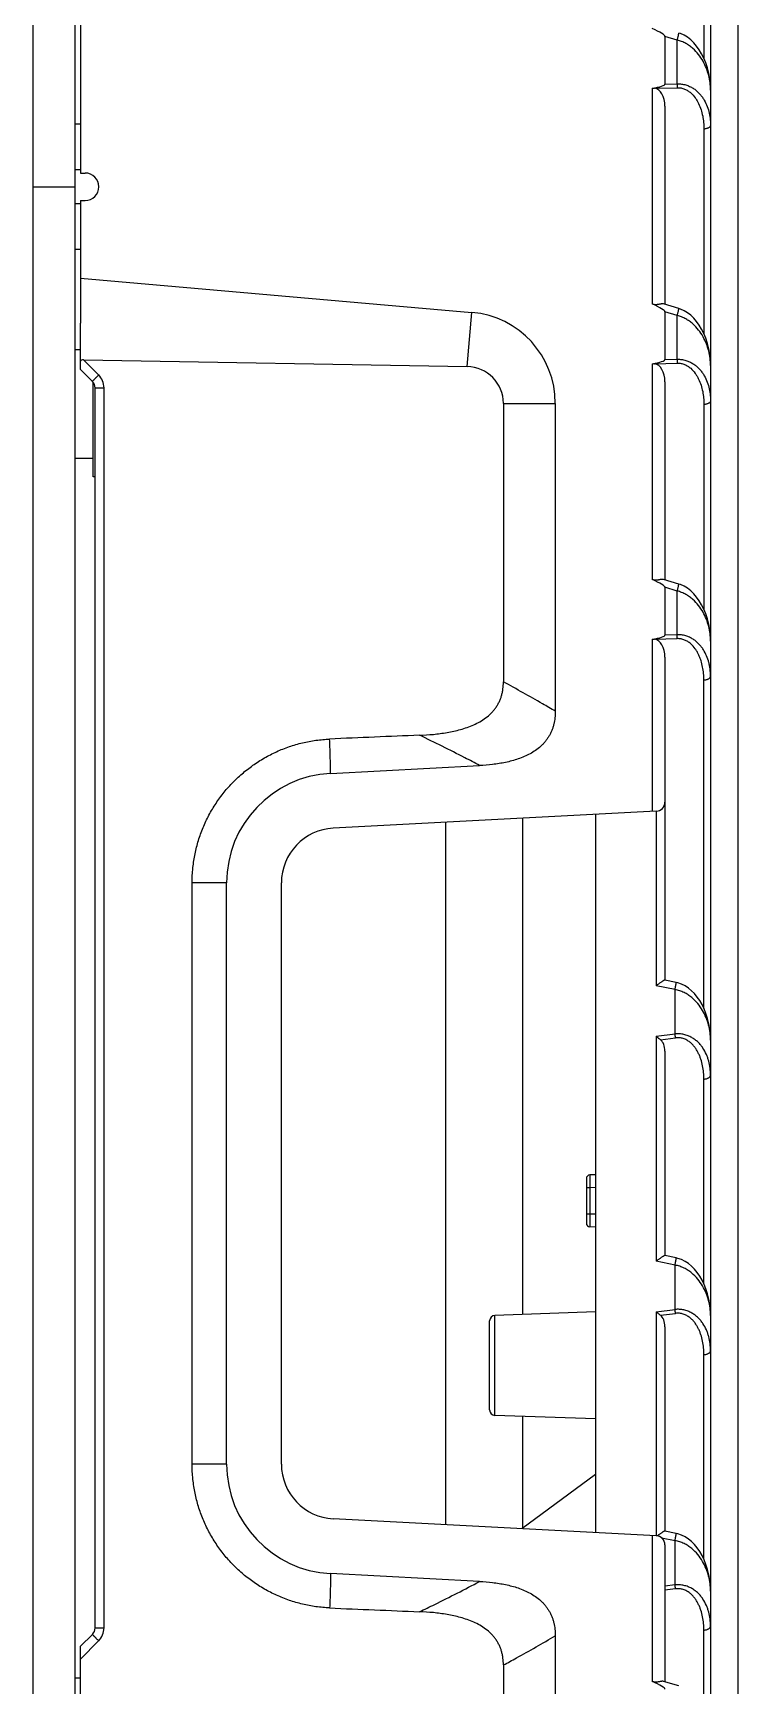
# Model space of a CAD drawing. Header units: millimetres. Extents: x 562 to 17351, y 2396 to 6995.
# Drawn here: x 2185.1 to 2223.7, y 3594.7 to 3685.1 of the extents above; entities that cross this region are included whole.
import ezdxf

# ---------------------------------------------------------------- set-up
doc = ezdxf.new("R2010")
doc.units = ezdxf.units.MM
doc.layers.add('02___PRT_ALL_AXES', color=7, linetype='Continuous')
doc.layers.add('_88746', color=7, linetype='Continuous')

msp = doc.modelspace()

# ---------------------------------------------------------------- linework, layer by layer
at = {"color": 7, "linetype": 'Continuous'}
for p, q in [((2185.132, 3676.704), (2185.132, 3845.454)), ((2187.432, 3676.704), (2187.432, 3845.454)), ((2223.732, 3806.66), (2223.732, 3546.748)), ((2222.232, 3802.594), (2222.232, 3538.921)), ((2221.867, 3693.61), (2221.867, 3683.735)), ((2187.732, 3686.704), (2187.732, 3677.454)), ((2220.407, 3684.73), (2219.732, 3684.933)), ((2219.732, 3684.933), (2219.732, 3682.321)), ((2220.407, 3682.338), (2220.407, 3684.73)), ((2219.732, 3682.321), (2220.407, 3682.338)), ((2219.032, 3682.091), (2219.032, 3670.287)), ((2219.166, 3682.093), (2220.407, 3682.124)), ((2219.732, 3681.106), (2219.732, 3670.264)), ((2187.732, 3680.134), (2187.432, 3680.134)), ((2221.867, 3679.86), (2221.867, 3668.659)), ((2187.732, 3677.634), (2187.432, 3677.634)), ((2187.732, 3677.454), (2187.982, 3677.454)), ((2185.132, 3676.704), (2187.432, 3676.704)), ((2187.732, 3675.954), (2187.732, 3669.234)), ((2187.732, 3675.954), (2187.982, 3675.954)), ((2187.732, 3671.704), (2209.168, 3669.828)), ((2208.908, 3666.86), (2209.168, 3669.828)), ((2220.487, 3670.038), (2219.657, 3670.287)), ((2220.407, 3669.655), (2219.732, 3669.857)), ((2219.732, 3669.857), (2219.732, 3667.246)), ((2220.407, 3667.263), (2220.407, 3669.655)), ((2187.732, 3666.704), (2187.732, 3667.774)), ((2187.893, 3667.237), (2208.908, 3666.86)), ((2188.726, 3666.404), (2187.893, 3667.237)), ((2219.032, 3667.016), (2219.032, 3655.212)), ((2219.166, 3667.017), (2220.407, 3667.049)), ((2219.732, 3667.246), (2220.407, 3667.263)), ((2188.386, 3666.05), (2187.732, 3666.704)), ((2188.532, 3597.836), (2188.532, 3665.697)), ((2188.532, 3665.697), (2189.019, 3665.697)), ((2189.019, 3597.836), (2189.019, 3665.697)), ((2219.732, 3666.031), (2219.732, 3655.189)), ((2210.89, 3664.848), (2213.732, 3664.848)), ((2210.89, 3664.848), (2210.89, 3649.601)), ((2213.732, 3664.848), (2213.732, 3648)), ((2221.867, 3664.785), (2221.867, 3653.584)), ((2220.487, 3654.962), (2219.657, 3655.211)), ((2220.407, 3654.579), (2219.732, 3654.782)), ((2219.732, 3654.782), (2219.732, 3652.17)), ((2220.407, 3652.188), (2220.407, 3654.579)), ((2219.032, 3651.94), (2219.032, 3642.518)), ((2219.166, 3651.942), (2220.407, 3651.974)), ((2220.407, 3652.188), (2219.732, 3652.17)), ((2219.732, 3650.956), (2219.732, 3633.284)), ((2221.867, 3631.742), (2221.867, 3649.709)), ((2201.418, 3644.599), (2209.588, 3645.027)), ((2219.259, 3642.53), (2201.575, 3641.603)), ((2219.245, 3642.529), (2219.245, 3632.976)), ((2207.732, 3603.482), (2207.732, 3641.926)), ((2211.932, 3642.146), (2211.932, 3614.994)), ((2215.932, 3642.355), (2215.932, 3603.052)), ((2195.732, 3638.607), (2193.843, 3638.607)), ((2193.843, 3606.801), (2193.843, 3638.607)), ((2195.732, 3606.801), (2195.732, 3638.607)), ((2198.732, 3606.801), (2198.732, 3638.607)), ((2220.285, 3632.764), (2219.245, 3632.976)), ((2220.354, 3633.156), (2219.724, 3633.284)), ((2220.285, 3630.341), (2220.285, 3632.764)), ((2219.245, 3630.214), (2220.285, 3630.341)), ((2219.245, 3630.214), (2219.245, 3617.901)), ((2219.487, 3630.026), (2220.309, 3630.126)), ((2219.732, 3629.391), (2219.732, 3618.209)), ((2221.867, 3616.667), (2221.867, 3627.869)), ((2215.932, 3622.634), (2215.625, 3622.623)), ((2215.432, 3622.423), (2215.432, 3619.984)), ((2215.625, 3621.924), (2215.432, 3621.924)), ((2215.932, 3621.934), (2215.625, 3621.924)), ((2215.625, 3621.924), (2215.625, 3620.484)), ((2215.625, 3620.484), (2215.432, 3620.484)), ((2215.932, 3620.473), (2215.625, 3620.484)), ((2215.932, 3619.774), (2215.625, 3619.784)), ((2220.354, 3618.081), (2219.724, 3618.209)), ((2220.285, 3617.689), (2219.245, 3617.901)), ((2220.285, 3615.265), (2220.285, 3617.689)), ((2210.132, 3609.766), (2210.132, 3614.642)), ((2210.422, 3609.466), (2210.422, 3614.942)), ((2219.245, 3615.139), (2220.285, 3615.265)), ((2219.245, 3615.139), (2219.245, 3602.879)), ((2219.487, 3614.951), (2220.309, 3615.051)), ((2219.732, 3614.315), (2219.732, 3603.134)), ((2221.867, 3601.592), (2221.867, 3612.794)), ((2211.932, 3609.413), (2211.932, 3603.292)), ((2195.732, 3606.801), (2193.843, 3606.801)), ((2215.932, 3606.233), (2211.894, 3603.264)), ((2219.259, 3602.878), (2201.575, 3603.805)), ((2219.032, 3602.89), (2219.032, 3594.91)), ((2219.553, 3602.762), (2220.285, 3602.613)), ((2220.354, 3603.005), (2219.724, 3603.134)), ((2219.732, 3602.379), (2219.732, 3594.887)), ((2220.285, 3600.19), (2220.285, 3602.613)), ((2209.588, 3600.381), (2201.418, 3600.809)), ((2220.285, 3600.19), (2219.732, 3600.122)), ((2220.309, 3599.976), (2219.732, 3599.905)), ((2187.732, 3596.829), (2188.386, 3597.482)), ((2188.532, 3597.836), (2189.019, 3597.836)), ((2213.732, 3597.408), (2213.732, 3568.011)), ((2221.867, 3593.282), (2221.867, 3597.719)), ((2187.732, 3596.135), (2188.726, 3597.129)), ((2187.732, 3595.079), (2187.732, 3596.829)), ((2210.89, 3595.807), (2210.89, 3568.011)), ((2220.487, 3594.661), (2219.657, 3594.91))]:
    msp.add_line(p, q, dxfattribs=at)
for points in [[(2222.232, 3681.99), (2222.224, 3682.258), (2222.191, 3682.592), (2222.136, 3682.909), (2222.061, 3683.208), (2221.969, 3683.488), (2221.863, 3683.746), (2221.744, 3683.983), (2221.613, 3684.201), (2221.469, 3684.4), (2221.313, 3684.581), (2221.145, 3684.742), (2220.966, 3684.88), (2220.779, 3684.993), (2220.585, 3685.08), (2220.487, 3685.113)], [(2222.232, 3666.915), (2222.224, 3667.183), (2222.191, 3667.516), (2222.136, 3667.834), (2222.061, 3668.133), (2221.969, 3668.412), (2221.863, 3668.67), (2221.744, 3668.908), (2221.613, 3669.125), (2221.469, 3669.325), (2221.313, 3669.506), (2221.145, 3669.667), (2220.966, 3669.805), (2220.779, 3669.918), (2220.585, 3670.005), (2220.487, 3670.038)], [(2222.232, 3651.84), (2222.224, 3652.107), (2222.191, 3652.441), (2222.136, 3652.758), (2222.061, 3653.057), (2221.969, 3653.337), (2221.863, 3653.595), (2221.744, 3653.832), (2221.613, 3654.05), (2221.469, 3654.25), (2221.313, 3654.431), (2221.145, 3654.591), (2220.966, 3654.729), (2220.779, 3654.843), (2220.585, 3654.929), (2220.487, 3654.962)], [(2222.232, 3630), (2222.225, 3630.26), (2222.193, 3630.586), (2222.141, 3630.895), (2222.069, 3631.187), (2221.982, 3631.46), (2221.881, 3631.713), (2221.768, 3631.947), (2221.643, 3632.163), (2221.506, 3632.362), (2221.355, 3632.545), (2221.192, 3632.709), (2221.018, 3632.852), (2220.834, 3632.972), (2220.642, 3633.067), (2220.447, 3633.134), (2220.354, 3633.156)], [(2222.232, 3614.924), (2222.225, 3615.185), (2222.193, 3615.51), (2222.141, 3615.82), (2222.069, 3616.112), (2221.982, 3616.385), (2221.881, 3616.638), (2221.768, 3616.872), (2221.643, 3617.088), (2221.506, 3617.287), (2221.355, 3617.469), (2221.192, 3617.633), (2221.018, 3617.777), (2220.834, 3617.897), (2220.642, 3617.991), (2220.447, 3618.058), (2220.354, 3618.081)], [(2222.232, 3599.849), (2222.225, 3600.109), (2222.193, 3600.435), (2222.141, 3600.744), (2222.069, 3601.036), (2221.982, 3601.31), (2221.881, 3601.563), (2221.768, 3601.796), (2221.643, 3602.012), (2221.506, 3602.211), (2221.355, 3602.394), (2221.192, 3602.558), (2221.018, 3602.702), (2220.834, 3602.822), (2220.642, 3602.916), (2220.447, 3602.983), (2220.354, 3603.005)]]:
    msp.add_lwpolyline(points, dxfattribs=at)
for centre, radius, start, end in [((2187.982, 3676.704), 0.75, 270, 90), ((2208.732, 3664.848), 5, 0, 85), ((2188.032, 3665.697), 0.5, 0, 45.0005), ((2188.019, 3665.697), 1, 0.00003, 44.99997), ((2303.289, 1276.105), 2372.564, 92.343004, 92.461981), ((2201.732, 3638.607), 6, 93, 180), ((2219.232, 3643.029), 0.5, 273, 0), ((2201.732, 3638.607), 3, 93, 180), ((2207.11, 3628.731), 13.273, 6.03428, 6.96449), ((2215.632, 3622.423), 0.2, 92, 180), ((2215.632, 3619.984), 0.2, 180, 268), ((2210.432, 3614.642), 0.3, 92, 180), ((2207.11, 3613.656), 13.273, 6.03428, 6.96449), ((2210.432, 3609.766), 0.3, 180, 268), ((2201.732, 3606.801), 6, 180, 267), ((2201.732, 3606.801), 3, 180, 267), ((2219.232, 3602.379), 0.5, 0, 87), ((2207.11, 3598.58), 13.273, 6.03428, 6.96449), ((2301.375, 5923.696), 2326.917, 267.53686, 267.658171), ((2188.032, 3597.836), 0.5, 314.99958, 360), ((2188.019, 3597.836), 1, 315.00003, 359.99997)]:
    msp.add_arc(centre, radius, start, end, dxfattribs=at)
for centre, major_axis, ratio, start_param, end_param in [((2215.143, 3686.3), (4.588, -1.377), 0.083503, 0.025059, 0.58464), ((2215.143, 3682.205), (4.589, 0.117), 0.087128, -0.561803, -0.002222), ((2219.032, 3680.992), (0.119, 1.102), 0.625869, -1.399955, -0.020975), ((2215.143, 3671.224), (4.588, -1.377), 0.083503, 0.025059, 0.58464), ((2189.259, 3665.884), (1.512, -1.303), 0.239966, 2.860535, 3.196469), ((2215.143, 3667.13), (4.589, 0.117), 0.087128, -0.561803, -0.002222), ((2219.032, 3665.917), (0.119, 1.102), 0.625869, -1.399955, -0.020975), ((2208.872, 3664.848), (2.018, 0), 0.997597, 0, 1.552812), ((2215.143, 3656.149), (4.588, -1.377), 0.083503, 0.025059, 0.58464), ((2215.143, 3652.054), (-4.589, -0.117), 0.087128, 2.57979, 3.139371), ((2219.032, 3650.842), (0.119, 1.102), 0.625869, -1.399955, -0.020975), ((2219.232, 3629.309), (0.085, 0.787), 0.625869, -1.399955, -0.363294), ((2219.232, 3614.234), (0.085, 0.787), 0.625869, -1.399955, -0.363294), ((2215.143, 3595.847), (4.588, -1.377), 0.083503, 0.025059, 0.58464)]:
    msp.add_ellipse(centre, major_axis=major_axis, ratio=ratio, start_param=start_param, end_param=end_param, dxfattribs=at)
for points, knots in [([(2220.407, 3684.73), (2220.414, 3684.755), (2220.428, 3684.803), (2220.447, 3684.873), (2220.463, 3684.937), (2220.474, 3684.987), (2220.481, 3685.022), (2220.485, 3685.044), (2220.488, 3685.064), (2220.49, 3685.078), (2220.491, 3685.088), (2220.491, 3685.094), (2220.491, 3685.1), (2220.491, 3685.104), (2220.49, 3685.108), (2220.49, 3685.11), (2220.488, 3685.112), (2220.487, 3685.113), (2220.487, 3685.113)], [0, 0, 0, 0, 0.194087, 0.380069, 0.55108, 0.700836, 0.765999, 0.823888, 0.873984, 0.915878, 0.933647, 0.94926, 0.962709, 0.974003, 0.983177, 0.990338, 0.995744, 1, 1, 1, 1]), ([(2222.232, 3681.99), (2222.232, 3682.125), (2222.215, 3682.395), (2222.139, 3682.797), (2222.01, 3683.194), (2221.827, 3683.58), (2221.582, 3683.948), (2221.323, 3684.226), (2221.079, 3684.421), (2220.874, 3684.552), (2220.649, 3684.659), (2220.489, 3684.71), (2220.407, 3684.73)], [0, 0, 0, 0, 0.114157, 0.229711, 0.347349, 0.467857, 0.592213, 0.721633, 0.78874, 0.857568, 0.928087, 1, 1, 1, 1]), ([(2220.407, 3682.338), (2220.486, 3682.34), (2220.643, 3682.331), (2220.871, 3682.283), (2221.083, 3682.203), (2221.275, 3682.099), (2221.446, 3681.974), (2221.596, 3681.834), (2221.728, 3681.682), (2221.878, 3681.468), (2222.026, 3681.183), (2222.148, 3680.822), (2222.217, 3680.451), (2222.232, 3680.2), (2222.232, 3680.074)], [0, 0, 0, 0, 0.073456, 0.145212, 0.214736, 0.281927, 0.34698, 0.410217, 0.471982, 0.532592, 0.651272, 0.768029, 0.883995, 1, 1, 1, 1]), ([(2220.407, 3682.338), (2220.408, 3682.301), (2220.409, 3682.23), (2220.408, 3682.159), (2220.407, 3682.124)], [0, 0, 0, 0, 0.520636, 1, 1, 1, 1]), ([(2219.032, 3682.091), (2219.054, 3682.095), (2219.099, 3682.099), (2219.144, 3682.096), (2219.166, 3682.093)], [0, 0, 0, 0, 0.502289, 1, 1, 1, 1]), ([(2220.407, 3682.124), (2220.442, 3682.125), (2220.512, 3682.123), (2220.616, 3682.109), (2220.716, 3682.085), (2220.843, 3682.041), (2220.99, 3681.964), (2221.195, 3681.811), (2221.362, 3681.622), (2221.495, 3681.415), (2221.608, 3681.201), (2221.718, 3680.921), (2221.806, 3680.573), (2221.856, 3680.218), (2221.867, 3679.98), (2221.867, 3679.86)], [0, 0, 0, 0, 0.035465, 0.070586, 0.105244, 0.139388, 0.206036, 0.270837, 0.39625, 0.457756, 0.518712, 0.639533, 0.759696, 0.879732, 1, 1, 1, 1]), ([(2222.232, 3680.074), (2222.232, 3680.068), (2222.231, 3680.054), (2222.224, 3680.027), (2222.206, 3679.994), (2222.172, 3679.958), (2222.126, 3679.927), (2222.071, 3679.9), (2222.008, 3679.88), (2221.939, 3679.866), (2221.892, 3679.861), (2221.867, 3679.86)], [0, 0, 0, 0, 0.043528, 0.088011, 0.182534, 0.288572, 0.408214, 0.541346, 0.68628, 0.840327, 1, 1, 1, 1]), ([(2219.657, 3670.287), (2219.65, 3670.289), (2219.633, 3670.292), (2219.607, 3670.294), (2219.578, 3670.293), (2219.546, 3670.29), (2219.512, 3670.285), (2219.462, 3670.276), (2219.41, 3670.266), (2219.355, 3670.256), (2219.311, 3670.25), (2219.266, 3670.246), (2219.219, 3670.245), (2219.172, 3670.248), (2219.124, 3670.256), (2219.078, 3670.269), (2219.047, 3670.281), (2219.032, 3670.287)], [0, 0, 0, 0, 0.037591, 0.079247, 0.125256, 0.175576, 0.229964, 0.288092, 0.41412, 0.481311, 0.550851, 0.62244, 0.695798, 0.770592, 0.846505, 0.92311, 1, 1, 1, 1]), ([(2220.407, 3669.655), (2220.414, 3669.679), (2220.428, 3669.727), (2220.447, 3669.797), (2220.463, 3669.862), (2220.474, 3669.911), (2220.481, 3669.947), (2220.485, 3669.969), (2220.488, 3669.988), (2220.49, 3670.003), (2220.491, 3670.013), (2220.491, 3670.019), (2220.491, 3670.024), (2220.491, 3670.029), (2220.49, 3670.032), (2220.49, 3670.035), (2220.488, 3670.037), (2220.487, 3670.038), (2220.487, 3670.038)], [0, 0, 0, 0, 0.194087, 0.380069, 0.55108, 0.700836, 0.765999, 0.823888, 0.873984, 0.915878, 0.933647, 0.94926, 0.962709, 0.974003, 0.983177, 0.990338, 0.995744, 1, 1, 1, 1]), ([(2222.232, 3666.915), (2222.232, 3667.049), (2222.215, 3667.32), (2222.139, 3667.722), (2222.01, 3668.119), (2221.827, 3668.505), (2221.582, 3668.873), (2221.323, 3669.15), (2221.079, 3669.346), (2220.874, 3669.476), (2220.649, 3669.584), (2220.489, 3669.635), (2220.407, 3669.655)], [0, 0, 0, 0, 0.114157, 0.229711, 0.347349, 0.467857, 0.592213, 0.721633, 0.78874, 0.857568, 0.928087, 1, 1, 1, 1]), ([(2219.032, 3667.016), (2219.054, 3667.019), (2219.099, 3667.024), (2219.144, 3667.02), (2219.166, 3667.017)], [0, 0, 0, 0, 0.502289, 1, 1, 1, 1]), ([(2220.407, 3667.263), (2220.486, 3667.265), (2220.643, 3667.256), (2220.871, 3667.208), (2221.083, 3667.128), (2221.275, 3667.023), (2221.446, 3666.898), (2221.596, 3666.758), (2221.728, 3666.606), (2221.878, 3666.393), (2222.026, 3666.108), (2222.148, 3665.747), (2222.217, 3665.375), (2222.232, 3665.124), (2222.232, 3664.999)], [0, 0, 0, 0, 0.073456, 0.145212, 0.214736, 0.281927, 0.34698, 0.410217, 0.471982, 0.532592, 0.651272, 0.768029, 0.883995, 1, 1, 1, 1]), ([(2220.407, 3667.263), (2220.408, 3667.226), (2220.409, 3667.155), (2220.408, 3667.083), (2220.407, 3667.049)], [0, 0, 0, 0, 0.520636, 1, 1, 1, 1]), ([(2220.407, 3667.049), (2220.442, 3667.05), (2220.512, 3667.048), (2220.616, 3667.034), (2220.716, 3667.01), (2220.843, 3666.965), (2220.99, 3666.889), (2221.195, 3666.736), (2221.362, 3666.546), (2221.495, 3666.339), (2221.608, 3666.126), (2221.718, 3665.846), (2221.806, 3665.498), (2221.856, 3665.143), (2221.867, 3664.904), (2221.867, 3664.785)], [0, 0, 0, 0, 0.035465, 0.070586, 0.105244, 0.139388, 0.206036, 0.270837, 0.39625, 0.457756, 0.518712, 0.639533, 0.759696, 0.879732, 1, 1, 1, 1]), ([(2188.386, 3666.05), (2188.386, 3666.05), (2188.386, 3666.051), (2188.386, 3666.051), (2188.387, 3666.053), (2188.389, 3666.055), (2188.392, 3666.059), (2188.395, 3666.063), (2188.399, 3666.067), (2188.404, 3666.073), (2188.41, 3666.079), (2188.417, 3666.087), (2188.427, 3666.098), (2188.441, 3666.113), (2188.461, 3666.134), (2188.483, 3666.157), (2188.508, 3666.183), (2188.535, 3666.21), (2188.564, 3666.24), (2188.605, 3666.282), (2188.659, 3666.337), (2188.704, 3666.381), (2188.726, 3666.404)], [0, 0, 0, 0, 0.000546, 0.001555, 0.00526, 0.011301, 0.019691, 0.030423, 0.043473, 0.058809, 0.076398, 0.096206, 0.118181, 0.168419, 0.226655, 0.29233, 0.364839, 0.443493, 0.527562, 0.61624, 0.804091, 1, 1, 1, 1]), ([(2222.232, 3664.999), (2222.232, 3664.992), (2222.231, 3664.979), (2222.224, 3664.952), (2222.206, 3664.918), (2222.172, 3664.883), (2222.126, 3664.851), (2222.071, 3664.825), (2222.008, 3664.805), (2221.939, 3664.791), (2221.892, 3664.786), (2221.867, 3664.785)], [0, 0, 0, 0, 0.043528, 0.088011, 0.182534, 0.288572, 0.408214, 0.541346, 0.68628, 0.840327, 1, 1, 1, 1]), ([(2219.657, 3655.211), (2219.65, 3655.214), (2219.633, 3655.217), (2219.607, 3655.219), (2219.578, 3655.217), (2219.546, 3655.214), (2219.512, 3655.209), (2219.462, 3655.2), (2219.41, 3655.19), (2219.355, 3655.181), (2219.311, 3655.175), (2219.266, 3655.171), (2219.219, 3655.169), (2219.172, 3655.172), (2219.124, 3655.18), (2219.078, 3655.193), (2219.047, 3655.205), (2219.032, 3655.212)], [0, 0, 0, 0, 0.037591, 0.079248, 0.125257, 0.175575, 0.22996, 0.288084, 0.414107, 0.481299, 0.550839, 0.622431, 0.695789, 0.770586, 0.846501, 0.923108, 1, 1, 1, 1]), ([(2220.407, 3654.579), (2220.414, 3654.604), (2220.428, 3654.652), (2220.447, 3654.722), (2220.463, 3654.787), (2220.474, 3654.836), (2220.481, 3654.871), (2220.485, 3654.894), (2220.488, 3654.913), (2220.49, 3654.927), (2220.491, 3654.937), (2220.491, 3654.943), (2220.491, 3654.949), (2220.491, 3654.953), (2220.49, 3654.957), (2220.49, 3654.96), (2220.488, 3654.962), (2220.487, 3654.962), (2220.487, 3654.962)], [0, 0, 0, 0, 0.194087, 0.380069, 0.55108, 0.700836, 0.765999, 0.823888, 0.873984, 0.915878, 0.933647, 0.94926, 0.962709, 0.974003, 0.983177, 0.990338, 0.995744, 1, 1, 1, 1]), ([(2222.232, 3651.84), (2222.232, 3651.974), (2222.215, 3652.244), (2222.139, 3652.647), (2222.01, 3653.043), (2221.827, 3653.43), (2221.582, 3653.797), (2221.323, 3654.075), (2221.079, 3654.27), (2220.874, 3654.401), (2220.649, 3654.508), (2220.489, 3654.56), (2220.407, 3654.579)], [0, 0, 0, 0, 0.114157, 0.229711, 0.347349, 0.467857, 0.592213, 0.721633, 0.78874, 0.857568, 0.928087, 1, 1, 1, 1]), ([(2219.032, 3651.94), (2219.054, 3651.944), (2219.099, 3651.948), (2219.144, 3651.945), (2219.166, 3651.942)], [0, 0, 0, 0, 0.502289, 1, 1, 1, 1]), ([(2222.232, 3649.924), (2222.232, 3650.049), (2222.221, 3650.237), (2222.183, 3650.485), (2222.128, 3650.731), (2222.026, 3651.032), (2221.878, 3651.318), (2221.728, 3651.531), (2221.596, 3651.683), (2221.446, 3651.823), (2221.275, 3651.948), (2221.083, 3652.053), (2220.871, 3652.132), (2220.643, 3652.181), (2220.486, 3652.189), (2220.407, 3652.188)], [0, 0, 0, 0, 0.115995, 0.173963, 0.232018, 0.348771, 0.46744, 0.528045, 0.589806, 0.653038, 0.718084, 0.785268, 0.854787, 0.926541, 1, 1, 1, 1]), ([(2220.407, 3651.974), (2220.408, 3652.008), (2220.409, 3652.079), (2220.408, 3652.151), (2220.407, 3652.188)], [0, 0, 0, 0, 0.479364, 1, 1, 1, 1]), ([(2221.867, 3649.709), (2221.867, 3649.829), (2221.856, 3650.067), (2221.806, 3650.422), (2221.732, 3650.712), (2221.652, 3650.938), (2221.58, 3651.103), (2221.495, 3651.264), (2221.362, 3651.471), (2221.195, 3651.66), (2220.99, 3651.814), (2220.843, 3651.89), (2220.716, 3651.934), (2220.616, 3651.959), (2220.512, 3651.973), (2220.442, 3651.974), (2220.407, 3651.974)], [0, 0, 0, 0, 0.120259, 0.240287, 0.360446, 0.420758, 0.481329, 0.542282, 0.603781, 0.72918, 0.793974, 0.860614, 0.894755, 0.929412, 0.964534, 1, 1, 1, 1]), ([(2221.867, 3649.709), (2221.892, 3649.711), (2221.939, 3649.715), (2222.008, 3649.729), (2222.071, 3649.75), (2222.126, 3649.776), (2222.172, 3649.807), (2222.206, 3649.843), (2222.224, 3649.876), (2222.231, 3649.903), (2222.232, 3649.917), (2222.232, 3649.924)], [0, 0, 0, 0, 0.159673, 0.31372, 0.458654, 0.591786, 0.711428, 0.817466, 0.911989, 0.956472, 1, 1, 1, 1]), ([(2206.295, 3646.685), (2206.547, 3646.695), (2206.927, 3646.72), (2207.43, 3646.777), (2207.805, 3646.834), (2208.178, 3646.906), (2208.547, 3646.998), (2208.909, 3647.112), (2209.263, 3647.252), (2209.602, 3647.423), (2209.922, 3647.63), (2210.164, 3647.836), (2210.336, 3648.021), (2210.455, 3648.17), (2210.56, 3648.329), (2210.651, 3648.496), (2210.727, 3648.67), (2210.789, 3648.85), (2210.835, 3649.034), (2210.878, 3649.284), (2210.89, 3649.474), (2210.89, 3649.601)], [0, 0, 0, 0, 0.124971, 0.187463, 0.249956, 0.312448, 0.374943, 0.437438, 0.499932, 0.562423, 0.624911, 0.687391, 0.718653, 0.749915, 0.781178, 0.812441, 0.843706, 0.874971, 0.906236, 0.937502, 1, 1, 1, 1]), ([(2213.732, 3648), (2213.498, 3648.138), (2212.559, 3648.686), (2211.608, 3649.215), (2210.89, 3649.601)], [0, 0, 0, 0, 0.250218, 1, 1, 1, 1]), ([(2213.732, 3648), (2213.732, 3647.881), (2213.72, 3647.643), (2213.669, 3647.349), (2213.605, 3647.119), (2213.544, 3646.951), (2213.471, 3646.788), (2213.385, 3646.631), (2213.288, 3646.481), (2213.18, 3646.338), (2213.061, 3646.205), (2212.89, 3646.038), (2212.656, 3645.853), (2212.351, 3645.666), (2212.029, 3645.51), (2211.695, 3645.383), (2211.353, 3645.28), (2211.005, 3645.198), (2210.654, 3645.133), (2210.182, 3645.068), (2209.825, 3645.039), (2209.588, 3645.027)], [0, 0, 0, 0, 0.062492, 0.124977, 0.156236, 0.187494, 0.218752, 0.250011, 0.281269, 0.312529, 0.343788, 0.375047, 0.437532, 0.500022, 0.562518, 0.625017, 0.687517, 0.750017, 0.812517, 0.875018, 1, 1, 1, 1]), ([(2193.843, 3638.607), (2193.843, 3638.858), (2193.867, 3639.36), (2193.974, 3640.106), (2194.152, 3640.838), (2194.358, 3641.432), (2194.556, 3641.893), (2194.776, 3642.344), (2195.091, 3642.887), (2195.528, 3643.5), (2196.023, 3644.068), (2196.569, 3644.586), (2197.161, 3645.05), (2197.69, 3645.388), (2198.13, 3645.626), (2198.581, 3645.844), (2199.164, 3646.075), (2199.886, 3646.284), (2200.624, 3646.423), (2201.123, 3646.468), (2201.372, 3646.479)], [0, 0, 0, 0, 0.062564, 0.12516, 0.18775, 0.25033, 0.281624, 0.312916, 0.37547, 0.438008, 0.500528, 0.56303, 0.625514, 0.687981, 0.719218, 0.750451, 0.81289, 0.875313, 0.937725, 1, 1, 1, 1]), ([(2201.418, 3644.599), (2201.419, 3644.756), (2201.417, 3645.069), (2201.41, 3645.461), (2201.401, 3645.774), (2201.391, 3646.087), (2201.38, 3646.322), (2201.372, 3646.479)], [0, 0, 0, 0, 0.250064, 0.500089, 0.625087, 0.750073, 1, 1, 1, 1]), ([(2209.588, 3645.027), (2209.317, 3645.172), (2208.229, 3645.745), (2207.128, 3646.291), (2206.295, 3646.685)], [0, 0, 0, 0, 0.25017, 1, 1, 1, 1]), ([(2219.694, 3633.277), (2219.688, 3633.275), (2219.676, 3633.269), (2219.657, 3633.258), (2219.635, 3633.245), (2219.603, 3633.225), (2219.558, 3633.195), (2219.501, 3633.156), (2219.44, 3633.114), (2219.355, 3633.054), (2219.289, 3633.007), (2219.245, 3632.976)], [0, 0, 0, 0, 0.034618, 0.075551, 0.122149, 0.173744, 0.289394, 0.41801, 0.55599, 0.700467, 1, 1, 1, 1]), ([(2219.724, 3633.284), (2219.723, 3633.285), (2219.718, 3633.285), (2219.711, 3633.283), (2219.703, 3633.281), (2219.697, 3633.278), (2219.694, 3633.277)], [0, 0, 0, 0, 0.175266, 0.398052, 0.672853, 1, 1, 1, 1]), ([(2220.285, 3632.764), (2220.29, 3632.789), (2220.3, 3632.839), (2220.312, 3632.901), (2220.321, 3632.948), (2220.327, 3632.98), (2220.333, 3633.011), (2220.338, 3633.039), (2220.342, 3633.065), (2220.346, 3633.088), (2220.349, 3633.108), (2220.352, 3633.122), (2220.353, 3633.132), (2220.354, 3633.138), (2220.354, 3633.143), (2220.355, 3633.148), (2220.355, 3633.151), (2220.355, 3633.154), (2220.355, 3633.155), (2220.354, 3633.156), (2220.354, 3633.156)], [0, 0, 0, 0, 0.195084, 0.382529, 0.471126, 0.55518, 0.633872, 0.706459, 0.77224, 0.8306, 0.88097, 0.922886, 0.940543, 0.955944, 0.969058, 0.979857, 0.988318, 0.994439, 0.998256, 1, 1, 1, 1]), ([(2222.232, 3630), (2222.232, 3630.138), (2222.214, 3630.417), (2222.133, 3630.831), (2221.997, 3631.24), (2221.801, 3631.636), (2221.539, 3632.012), (2221.262, 3632.292), (2221.001, 3632.485), (2220.781, 3632.61), (2220.541, 3632.708), (2220.371, 3632.75), (2220.285, 3632.764)], [0, 0, 0, 0, 0.113644, 0.228739, 0.346017, 0.466321, 0.590709, 0.720491, 0.787927, 0.857138, 0.927993, 1, 1, 1, 1]), ([(2219.245, 3630.214), (2219.287, 3630.182), (2219.367, 3630.119), (2219.447, 3630.057), (2219.487, 3630.026)], [0, 0, 0, 0, 0.511895, 1, 1, 1, 1]), ([(2222.232, 3628.084), (2222.232, 3628.213), (2222.216, 3628.472), (2222.154, 3628.79), (2222.078, 3629.039), (2221.981, 3629.284), (2221.854, 3629.519), (2221.692, 3629.735), (2221.551, 3629.889), (2221.388, 3630.029), (2221.204, 3630.151), (2220.998, 3630.249), (2220.772, 3630.318), (2220.531, 3630.352), (2220.367, 3630.348), (2220.285, 3630.341)], [0, 0, 0, 0, 0.115334, 0.230652, 0.288611, 0.346927, 0.465218, 0.525761, 0.587576, 0.651009, 0.716427, 0.784137, 0.854244, 0.926457, 1, 1, 1, 1]), ([(2221.867, 3627.869), (2221.867, 3627.992), (2221.856, 3628.238), (2221.802, 3628.603), (2221.724, 3628.9), (2221.639, 3629.131), (2221.562, 3629.301), (2221.471, 3629.465), (2221.382, 3629.595), (2221.303, 3629.694), (2221.238, 3629.765), (2221.168, 3629.833), (2221.067, 3629.918), (2220.955, 3629.993), (2220.833, 3630.052), (2220.735, 3630.089), (2220.633, 3630.116), (2220.526, 3630.131), (2220.418, 3630.136), (2220.345, 3630.131), (2220.309, 3630.126)], [0, 0, 0, 0, 0.119747, 0.239264, 0.358937, 0.419033, 0.479417, 0.540226, 0.601649, 0.632681, 0.66397, 0.695566, 0.727516, 0.792653, 0.825995, 0.85988, 0.894303, 0.929206, 0.964492, 1, 1, 1, 1]), ([(2221.867, 3627.869), (2221.892, 3627.871), (2221.939, 3627.875), (2222.008, 3627.889), (2222.071, 3627.91), (2222.126, 3627.936), (2222.172, 3627.967), (2222.206, 3628.003), (2222.224, 3628.036), (2222.231, 3628.063), (2222.232, 3628.077), (2222.232, 3628.084)], [0, 0, 0, 0, 0.159673, 0.31372, 0.458654, 0.591786, 0.711428, 0.817465, 0.911989, 0.956472, 1, 1, 1, 1]), ([(2215.625, 3622.623), (2215.625, 3622.623), (2215.625, 3622.623), (2215.625, 3622.622), (2215.625, 3622.621), (2215.625, 3622.62), (2215.625, 3622.618), (2215.624, 3622.615), (2215.624, 3622.609), (2215.624, 3622.602), (2215.624, 3622.593), (2215.623, 3622.582), (2215.623, 3622.569), (2215.623, 3622.556), (2215.623, 3622.534), (2215.623, 3622.503), (2215.623, 3622.463), (2215.622, 3622.417), (2215.623, 3622.366), (2215.623, 3622.311), (2215.623, 3622.252), (2215.623, 3622.191), (2215.624, 3622.126), (2215.624, 3622.037), (2215.625, 3621.969), (2215.625, 3621.924)], [0, 0, 0, 0, 0.000393, 0.001334, 0.002863, 0.004987, 0.007705, 0.011018, 0.019427, 0.030193, 0.04329, 0.058691, 0.076358, 0.096246, 0.118311, 0.168754, 0.227199, 0.293084, 0.365777, 0.444576, 0.528724, 0.617413, 0.70978, 0.804945, 1, 1, 1, 1]), ([(2215.625, 3620.484), (2215.625, 3620.439), (2215.624, 3620.371), (2215.624, 3620.282), (2215.623, 3620.217), (2215.623, 3620.155), (2215.623, 3620.097), (2215.623, 3620.042), (2215.622, 3619.991), (2215.623, 3619.945), (2215.623, 3619.904), (2215.623, 3619.874), (2215.623, 3619.852), (2215.623, 3619.838), (2215.623, 3619.826), (2215.624, 3619.815), (2215.624, 3619.806), (2215.624, 3619.798), (2215.624, 3619.793), (2215.625, 3619.79), (2215.625, 3619.788), (2215.625, 3619.787), (2215.625, 3619.785), (2215.625, 3619.785), (2215.625, 3619.784), (2215.625, 3619.784)], [0, 0, 0, 0, 0.195041, 0.290201, 0.382568, 0.471257, 0.555406, 0.634206, 0.706902, 0.772788, 0.831235, 0.881679, 0.903745, 0.923634, 0.941303, 0.956704, 0.969803, 0.98057, 0.98898, 0.992294, 0.995012, 0.997136, 0.998666, 0.999607, 1, 1, 1, 1]), ([(2219.694, 3618.202), (2219.688, 3618.199), (2219.676, 3618.193), (2219.657, 3618.183), (2219.635, 3618.17), (2219.603, 3618.149), (2219.558, 3618.12), (2219.501, 3618.081), (2219.44, 3618.039), (2219.355, 3617.978), (2219.289, 3617.932), (2219.245, 3617.901)], [0, 0, 0, 0, 0.034618, 0.075551, 0.122149, 0.173744, 0.289394, 0.41801, 0.55599, 0.700467, 1, 1, 1, 1]), ([(2219.724, 3618.209), (2219.723, 3618.209), (2219.718, 3618.209), (2219.711, 3618.208), (2219.703, 3618.205), (2219.697, 3618.203), (2219.694, 3618.202)], [0, 0, 0, 0, 0.175266, 0.398052, 0.672853, 1, 1, 1, 1]), ([(2220.285, 3617.689), (2220.29, 3617.714), (2220.3, 3617.764), (2220.312, 3617.825), (2220.321, 3617.872), (2220.327, 3617.905), (2220.333, 3617.936), (2220.338, 3617.964), (2220.342, 3617.99), (2220.346, 3618.013), (2220.349, 3618.032), (2220.352, 3618.047), (2220.353, 3618.057), (2220.354, 3618.063), (2220.354, 3618.068), (2220.355, 3618.072), (2220.355, 3618.076), (2220.355, 3618.078), (2220.355, 3618.08), (2220.354, 3618.08), (2220.354, 3618.081)], [0, 0, 0, 0, 0.195084, 0.382529, 0.471126, 0.55518, 0.633872, 0.706459, 0.77224, 0.8306, 0.88097, 0.922886, 0.940543, 0.955944, 0.969058, 0.979857, 0.988318, 0.994439, 0.998256, 1, 1, 1, 1]), ([(2222.232, 3614.924), (2222.232, 3615.063), (2222.214, 3615.341), (2222.133, 3615.756), (2221.997, 3616.164), (2221.801, 3616.561), (2221.539, 3616.936), (2221.262, 3617.216), (2221.001, 3617.409), (2220.781, 3617.535), (2220.541, 3617.633), (2220.371, 3617.674), (2220.285, 3617.689)], [0, 0, 0, 0, 0.113644, 0.228739, 0.346017, 0.466321, 0.590709, 0.720491, 0.787927, 0.857138, 0.927993, 1, 1, 1, 1]), ([(2219.245, 3615.139), (2219.287, 3615.107), (2219.367, 3615.044), (2219.447, 3614.981), (2219.487, 3614.951)], [0, 0, 0, 0, 0.511895, 1, 1, 1, 1]), ([(2222.232, 3613.008), (2222.232, 3613.138), (2222.216, 3613.396), (2222.154, 3613.715), (2222.078, 3613.963), (2221.981, 3614.208), (2221.854, 3614.443), (2221.692, 3614.66), (2221.551, 3614.814), (2221.388, 3614.953), (2221.204, 3615.075), (2220.998, 3615.174), (2220.772, 3615.243), (2220.531, 3615.276), (2220.367, 3615.273), (2220.285, 3615.265)], [0, 0, 0, 0, 0.115334, 0.230652, 0.288611, 0.346927, 0.465218, 0.525761, 0.587576, 0.651009, 0.716427, 0.784137, 0.854244, 0.926457, 1, 1, 1, 1]), ([(2221.867, 3612.794), (2221.867, 3612.917), (2221.856, 3613.162), (2221.802, 3613.527), (2221.724, 3613.825), (2221.639, 3614.056), (2221.562, 3614.226), (2221.471, 3614.389), (2221.382, 3614.52), (2221.303, 3614.618), (2221.238, 3614.69), (2221.168, 3614.757), (2221.067, 3614.843), (2220.955, 3614.917), (2220.833, 3614.977), (2220.735, 3615.013), (2220.633, 3615.04), (2220.526, 3615.056), (2220.418, 3615.06), (2220.345, 3615.055), (2220.309, 3615.051)], [0, 0, 0, 0, 0.119747, 0.239264, 0.358937, 0.419033, 0.479417, 0.540226, 0.601649, 0.632681, 0.66397, 0.695566, 0.727516, 0.792653, 0.825995, 0.85988, 0.894303, 0.929206, 0.964492, 1, 1, 1, 1]), ([(2221.867, 3612.794), (2221.892, 3612.795), (2221.939, 3612.8), (2222.008, 3612.814), (2222.071, 3612.834), (2222.126, 3612.861), (2222.172, 3612.892), (2222.206, 3612.928), (2222.224, 3612.961), (2222.231, 3612.988), (2222.232, 3613.002), (2222.232, 3613.008)], [0, 0, 0, 0, 0.159673, 0.31372, 0.458654, 0.591786, 0.711428, 0.817465, 0.911989, 0.956472, 1, 1, 1, 1]), ([(2201.372, 3598.929), (2201.122, 3598.94), (2200.623, 3598.985), (2199.885, 3599.124), (2199.163, 3599.334), (2198.58, 3599.565), (2198.129, 3599.782), (2197.689, 3600.021), (2197.16, 3600.358), (2196.568, 3600.822), (2196.022, 3601.341), (2195.528, 3601.909), (2195.09, 3602.522), (2194.775, 3603.065), (2194.556, 3603.516), (2194.358, 3603.977), (2194.152, 3604.571), (2193.974, 3605.303), (2193.867, 3606.049), (2193.843, 3606.55), (2193.843, 3606.801)], [0, 0, 0, 0, 0.062376, 0.124793, 0.187219, 0.249656, 0.280889, 0.312126, 0.374593, 0.437078, 0.499581, 0.562101, 0.624638, 0.687192, 0.718483, 0.749777, 0.812357, 0.874942, 0.937535, 1, 1, 1, 1]), ([(2219.693, 3603.126), (2219.688, 3603.123), (2219.677, 3603.118), (2219.654, 3603.106), (2219.621, 3603.086), (2219.578, 3603.058), (2219.53, 3603.026), (2219.479, 3602.99), (2219.435, 3602.959), (2219.399, 3602.934), (2219.361, 3602.908), (2219.333, 3602.888), (2219.314, 3602.874)], [0, 0, 0, 0, 0.035795, 0.07723, 0.174998, 0.289266, 0.41639, 0.553305, 0.697509, 0.771728, 0.847043, 1, 1, 1, 1]), ([(2219.724, 3603.134), (2219.722, 3603.134), (2219.718, 3603.134), (2219.711, 3603.133), (2219.702, 3603.13), (2219.696, 3603.127), (2219.693, 3603.126)], [0, 0, 0, 0, 0.173454, 0.395679, 0.67116, 1, 1, 1, 1]), ([(2220.285, 3602.613), (2220.29, 3602.639), (2220.3, 3602.688), (2220.312, 3602.75), (2220.321, 3602.797), (2220.327, 3602.83), (2220.333, 3602.86), (2220.338, 3602.889), (2220.342, 3602.914), (2220.346, 3602.937), (2220.349, 3602.957), (2220.352, 3602.972), (2220.353, 3602.981), (2220.354, 3602.987), (2220.354, 3602.993), (2220.355, 3602.997), (2220.355, 3603), (2220.355, 3603.003), (2220.355, 3603.004), (2220.354, 3603.005), (2220.354, 3603.005)], [0, 0, 0, 0, 0.195084, 0.382529, 0.471126, 0.55518, 0.633872, 0.706459, 0.77224, 0.8306, 0.88097, 0.922886, 0.940543, 0.955944, 0.969058, 0.979857, 0.988318, 0.994439, 0.998256, 1, 1, 1, 1]), ([(2222.232, 3599.849), (2222.232, 3599.987), (2222.214, 3600.266), (2222.133, 3600.68), (2221.997, 3601.089), (2221.801, 3601.485), (2221.539, 3601.861), (2221.262, 3602.141), (2221.001, 3602.334), (2220.781, 3602.459), (2220.541, 3602.557), (2220.371, 3602.599), (2220.285, 3602.613)], [0, 0, 0, 0, 0.113644, 0.228739, 0.346017, 0.466321, 0.590709, 0.720491, 0.787927, 0.857138, 0.927993, 1, 1, 1, 1]), ([(2201.418, 3600.809), (2201.419, 3600.652), (2201.417, 3600.339), (2201.41, 3599.947), (2201.401, 3599.634), (2201.39, 3599.32), (2201.38, 3599.086), (2201.372, 3598.929)], [0, 0, 0, 0, 0.250064, 0.50009, 0.625087, 0.750073, 1, 1, 1, 1]), ([(2206.295, 3598.723), (2206.572, 3598.854), (2207.68, 3599.386), (2208.775, 3599.946), (2209.588, 3600.381)], [0, 0, 0, 0, 0.249853, 1, 1, 1, 1]), ([(2209.588, 3600.381), (2209.825, 3600.368), (2210.182, 3600.34), (2210.654, 3600.274), (2211.005, 3600.21), (2211.353, 3600.128), (2211.695, 3600.025), (2212.029, 3599.897), (2212.351, 3599.742), (2212.656, 3599.555), (2212.89, 3599.369), (2213.061, 3599.203), (2213.18, 3599.069), (2213.288, 3598.927), (2213.385, 3598.777), (2213.471, 3598.62), (2213.544, 3598.457), (2213.605, 3598.289), (2213.669, 3598.059), (2213.72, 3597.765), (2213.732, 3597.527), (2213.732, 3597.408)], [0, 0, 0, 0, 0.124982, 0.187483, 0.249983, 0.312483, 0.374983, 0.437482, 0.499978, 0.562468, 0.624953, 0.656212, 0.687471, 0.718731, 0.749989, 0.781248, 0.812506, 0.843764, 0.875023, 0.937508, 1, 1, 1, 1]), ([(2222.232, 3597.933), (2222.232, 3598.062), (2222.216, 3598.321), (2222.154, 3598.64), (2222.078, 3598.888), (2221.981, 3599.133), (2221.854, 3599.368), (2221.692, 3599.585), (2221.551, 3599.738), (2221.388, 3599.878), (2221.204, 3600), (2220.998, 3600.098), (2220.772, 3600.167), (2220.531, 3600.201), (2220.367, 3600.198), (2220.285, 3600.19)], [0, 0, 0, 0, 0.115334, 0.230652, 0.288611, 0.346927, 0.465218, 0.525761, 0.587576, 0.651009, 0.716427, 0.784137, 0.854244, 0.926457, 1, 1, 1, 1]), ([(2221.867, 3597.719), (2221.867, 3597.841), (2221.856, 3598.087), (2221.802, 3598.452), (2221.724, 3598.749), (2221.639, 3598.981), (2221.562, 3599.15), (2221.471, 3599.314), (2221.382, 3599.444), (2221.303, 3599.543), (2221.238, 3599.614), (2221.168, 3599.682), (2221.067, 3599.767), (2220.955, 3599.842), (2220.833, 3599.901), (2220.735, 3599.938), (2220.633, 3599.965), (2220.526, 3599.981), (2220.418, 3599.985), (2220.345, 3599.98), (2220.309, 3599.976)], [0, 0, 0, 0, 0.119747, 0.239264, 0.358937, 0.419033, 0.479417, 0.540226, 0.601649, 0.632681, 0.66397, 0.695566, 0.727516, 0.792653, 0.825995, 0.85988, 0.894303, 0.929206, 0.964492, 1, 1, 1, 1]), ([(2210.89, 3595.807), (2210.89, 3595.934), (2210.878, 3596.124), (2210.835, 3596.374), (2210.789, 3596.558), (2210.727, 3596.738), (2210.651, 3596.912), (2210.56, 3597.079), (2210.455, 3597.238), (2210.336, 3597.387), (2210.164, 3597.572), (2209.922, 3597.778), (2209.602, 3597.985), (2209.263, 3598.156), (2208.909, 3598.296), (2208.547, 3598.41), (2208.178, 3598.501), (2207.805, 3598.574), (2207.43, 3598.631), (2206.927, 3598.688), (2206.547, 3598.712), (2206.295, 3598.723)], [0, 0, 0, 0, 0.062498, 0.093764, 0.125029, 0.156294, 0.187559, 0.218822, 0.250085, 0.281347, 0.312609, 0.375089, 0.437577, 0.500068, 0.562562, 0.625057, 0.687552, 0.750044, 0.812537, 0.875029, 1, 1, 1, 1]), ([(2188.386, 3597.482), (2188.386, 3597.482), (2188.386, 3597.482), (2188.386, 3597.481), (2188.387, 3597.48), (2188.389, 3597.477), (2188.392, 3597.474), (2188.395, 3597.47), (2188.399, 3597.465), (2188.404, 3597.46), (2188.41, 3597.453), (2188.417, 3597.446), (2188.427, 3597.435), (2188.441, 3597.42), (2188.461, 3597.399), (2188.483, 3597.376), (2188.508, 3597.35), (2188.535, 3597.323), (2188.564, 3597.293), (2188.605, 3597.251), (2188.659, 3597.196), (2188.704, 3597.152), (2188.726, 3597.129)], [0, 0, 0, 0, 0.000546, 0.001555, 0.00526, 0.011301, 0.019691, 0.030423, 0.043473, 0.058809, 0.076398, 0.096206, 0.118181, 0.168419, 0.226655, 0.29233, 0.364839, 0.443493, 0.527562, 0.61624, 0.804091, 1, 1, 1, 1]), ([(2210.89, 3595.807), (2211.129, 3595.936), (2212.085, 3596.455), (2213.03, 3596.993), (2213.732, 3597.408)], [0, 0, 0, 0, 0.249799, 1, 1, 1, 1]), ([(2221.867, 3597.719), (2221.892, 3597.72), (2221.939, 3597.724), (2222.008, 3597.738), (2222.071, 3597.759), (2222.126, 3597.785), (2222.172, 3597.817), (2222.206, 3597.852), (2222.224, 3597.886), (2222.231, 3597.913), (2222.232, 3597.926), (2222.232, 3597.933)], [0, 0, 0, 0, 0.159673, 0.31372, 0.458654, 0.591786, 0.711428, 0.817465, 0.911989, 0.956472, 1, 1, 1, 1]), ([(2219.657, 3594.91), (2219.65, 3594.912), (2219.633, 3594.915), (2219.607, 3594.917), (2219.578, 3594.916), (2219.546, 3594.913), (2219.512, 3594.908), (2219.462, 3594.899), (2219.41, 3594.889), (2219.355, 3594.879), (2219.311, 3594.873), (2219.266, 3594.869), (2219.219, 3594.868), (2219.172, 3594.871), (2219.124, 3594.879), (2219.078, 3594.892), (2219.047, 3594.904), (2219.032, 3594.91)], [0, 0, 0, 0, 0.037591, 0.079248, 0.125257, 0.175575, 0.22996, 0.288084, 0.414107, 0.481299, 0.550839, 0.622431, 0.695789, 0.770586, 0.846501, 0.923108, 1, 1, 1, 1])]:
    msp.add_open_spline(points, degree=3, knots=knots, dxfattribs=at)
at = {"layer": '02___PRT_ALL_AXES', "color": 7, "linetype": 'Continuous'}
for p, q in [((2215.932, 3615.134), (2210.422, 3614.942)), ((2215.932, 3609.274), (2210.422, 3609.466))]:
    msp.add_line(p, q, dxfattribs=at)
at = {"layer": '_88746', "color": 7, "linetype": 'Continuous'}
for p, q in [((2185.132, 3507.954), (2185.132, 3676.704)), ((2185.132, 3676.704), (2187.432, 3676.704)), ((2187.432, 3507.954), (2187.432, 3676.704)), ((2187.732, 3675.774), (2187.432, 3675.774)), ((2187.732, 3673.274), (2187.432, 3673.274)), ((2187.732, 3667.774), (2187.732, 3669.234)), ((2187.732, 3667.774), (2187.432, 3667.774)), ((2188.432, 3660.829), (2188.432, 3665.996)), ((2188.432, 3661.829), (2187.432, 3661.829)), ((2188.532, 3660.829), (2188.432, 3660.829)), ((2187.732, 3595.079), (2187.432, 3595.079)), ((2187.732, 3589.579), (2187.732, 3595.079))]:
    msp.add_line(p, q, dxfattribs=at)

doc.saveas('drawing.dxf')
